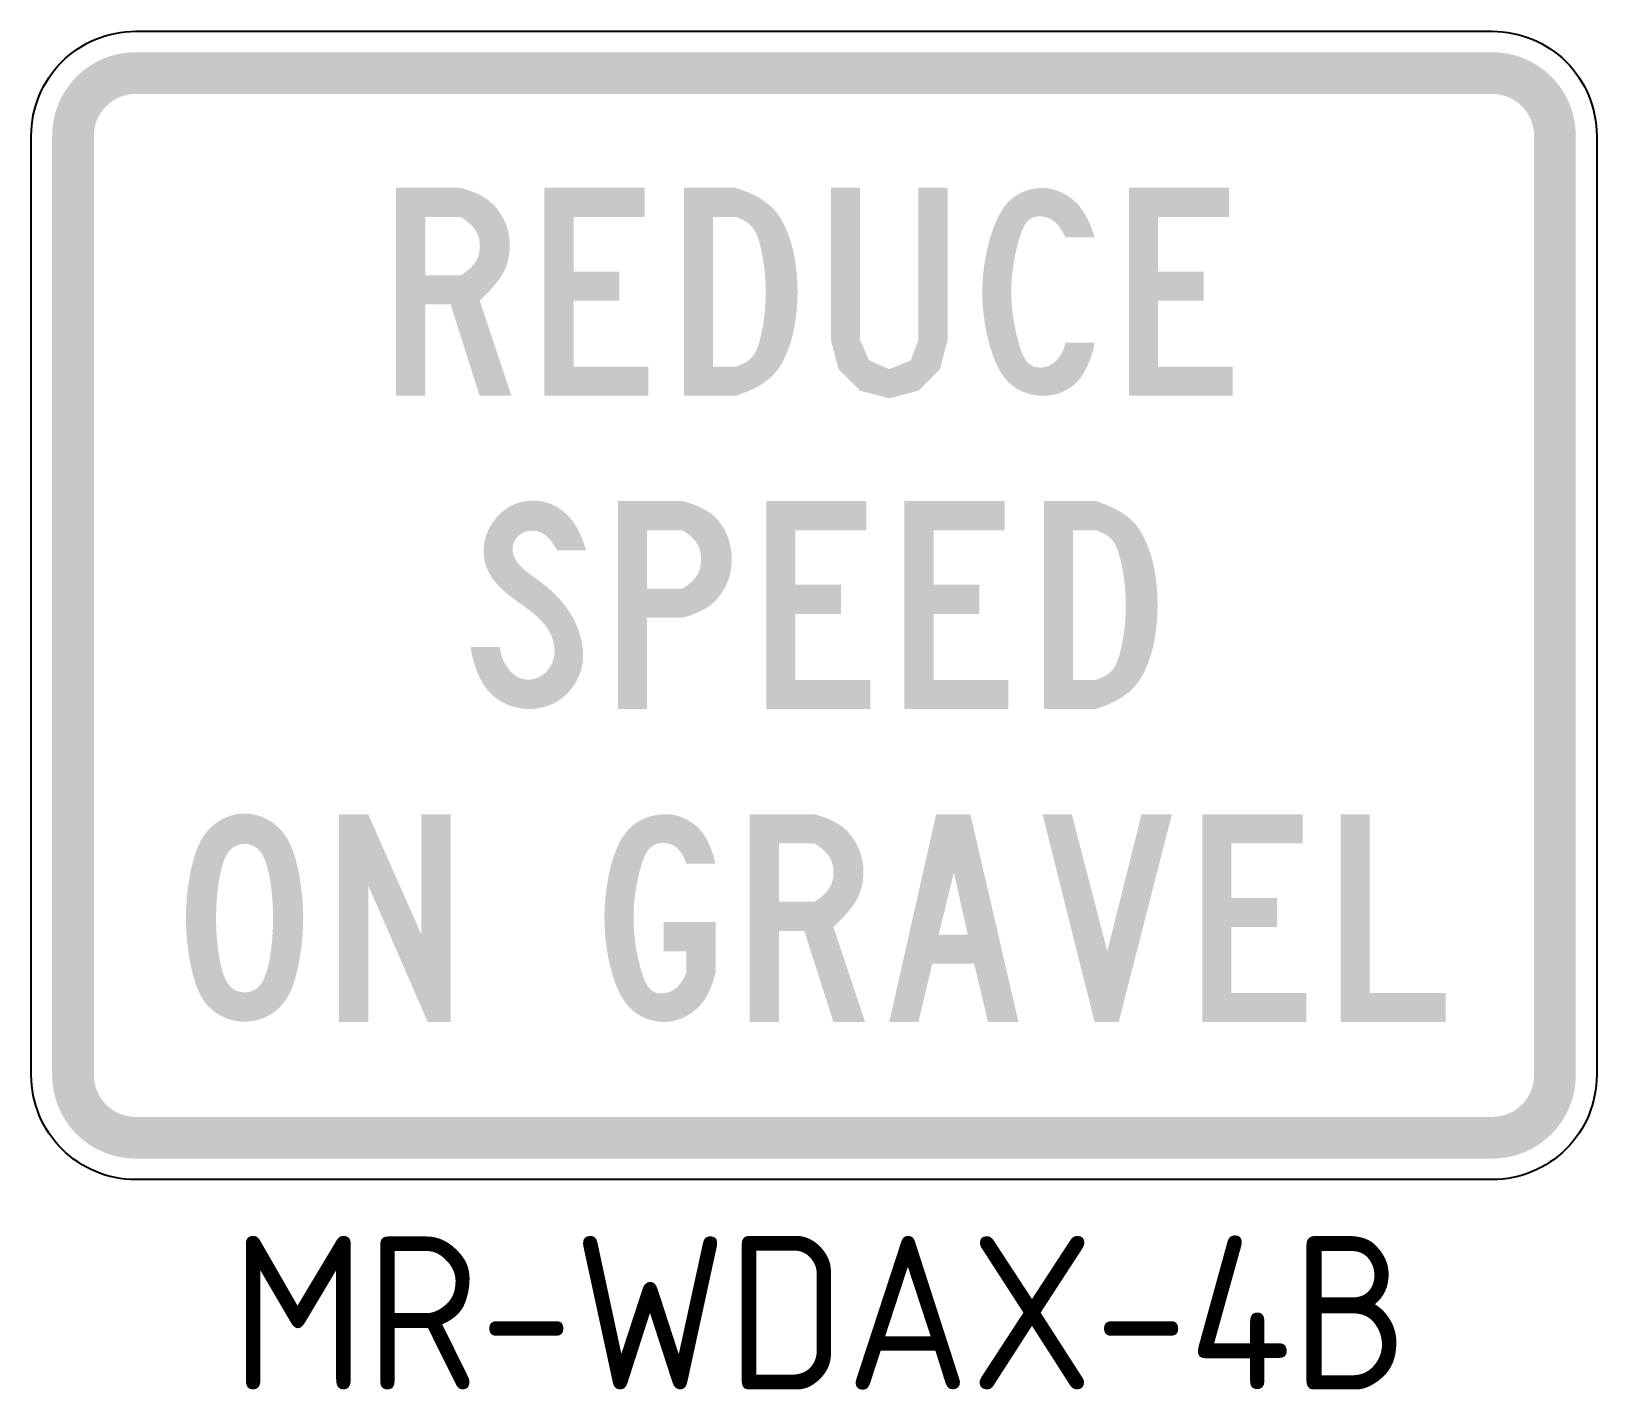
# Model space of a CAD drawing. Extents: x 0.5 to 26, y 0 to 22.1.
import ezdxf
from ezdxf.enums import TextEntityAlignment as Align

# ---------------------------------------------------------------- set-up
doc = ezdxf.new("R2010")
doc.units = 0
doc.layers.add('L25', color=1, linetype='CONTINUOUS')
doc.layers.add('T25', color=1, linetype='CONTINUOUS')
doc.styles.add('ISO', font='iso.shx')

msp = doc.modelspace()

# ---------------------------------------------------------------- hatches: boundary and pattern name
at = {"layer": 'L25'}
h = msp.add_hatch(color=256, dxfattribs=at)
edge = h.paths.add_edge_path(flags=16)
edge.add_line((1.493, 5.084), (1.493, 20.384))
edge.add_arc((2.173, 20.384), 0.68, 90, 180, ccw=False)
edge.add_line((2.173, 21.064), (24.273, 21.064))
edge.add_arc((24.273, 20.384), 0.68, 0, 90, ccw=False)
edge.add_line((24.953, 20.384), (24.953, 5.084))
edge.add_arc((24.273, 5.084), 0.68, -90, 0, ccw=False)
edge.add_line((24.273, 4.404), (2.173, 4.404))
edge.add_arc((2.173, 5.084), 0.68, 180, 270, ccw=False)
edge = h.paths.add_edge_path()
edge.add_line((0.813, 5.084), (0.813, 20.384))
edge.add_arc((2.173, 20.384), 1.36, 90, 180, ccw=False)
edge.add_line((2.173, 21.744), (24.273, 21.744))
edge.add_arc((24.273, 20.384), 1.36, 0, 90, ccw=False)
edge.add_line((25.633, 20.384), (25.633, 5.084))
edge.add_arc((24.273, 5.084), 1.36, -90, 0, ccw=False)
edge.add_line((24.273, 3.724), (2.173, 3.724))
edge.add_arc((2.173, 5.084), 1.36, 180, 270, ccw=False)
h = msp.add_hatch(color=256, dxfattribs=at)
h.paths.add_polyline_path([(19.57, 17.697), (18.827, 17.697), (18.827, 16.623), (20.045, 16.623), (20.045, 16.148), (18.352, 16.148), (18.352, 19.535), (19.983, 19.535), (19.983, 19.06), (18.827, 19.06), (18.827, 18.172), (19.57, 18.172)])
h.paths.add_polyline_path([(10.05, 17.697), (9.306, 17.697), (9.306, 16.623), (10.525, 16.623), (10.525, 16.148), (8.831, 16.148), (8.831, 19.535), (10.463, 19.535), (10.463, 19.06), (9.306, 19.06), (9.306, 18.172), (10.05, 18.172)])
h.paths.add_polyline_path([(17.794, 18.73), (17.319, 18.73), (17.272, 18.821), (17.225, 18.893), (17.178, 18.95), (17.131, 18.992), (17.085, 19.023), (17.041, 19.044), (16.999, 19.057), (16.959, 19.065), (16.923, 19.069), (16.889, 19.07), (16.858, 19.068), (16.829, 19.063), (16.803, 19.056), (16.778, 19.046), (16.755, 19.033), (16.734, 19.019), (16.714, 19.002), (16.695, 18.983), (16.677, 18.961), (16.659, 18.934), (16.642, 18.903), (16.625, 18.866), (16.607, 18.824), (16.589, 18.774), (16.571, 18.718), (16.553, 18.655), (16.534, 18.586), (16.516, 18.512), (16.499, 18.435), (16.484, 18.354), (16.47, 18.271), (16.459, 18.186), (16.45, 18.1), (16.443, 18.014), (16.439, 17.928), (16.438, 17.842), (16.439, 17.755), (16.443, 17.669), (16.45, 17.583), (16.459, 17.497), (16.47, 17.413), (16.484, 17.33), (16.499, 17.249), (16.516, 17.171), (16.534, 17.097), (16.553, 17.028), (16.571, 16.965), (16.589, 16.909), (16.607, 16.86), (16.625, 16.817), (16.642, 16.78), (16.659, 16.749), (16.677, 16.723), (16.695, 16.7), (16.714, 16.681), (16.734, 16.665), (16.755, 16.65), (16.778, 16.638), (16.802, 16.627), (16.826, 16.619), (16.853, 16.613), (16.88, 16.609), (16.908, 16.608), (16.937, 16.609), (16.967, 16.613), (16.998, 16.62), (17.029, 16.63), (17.06, 16.643), (17.092, 16.66), (17.122, 16.681), (17.152, 16.706), (17.181, 16.735), (17.209, 16.769), (17.235, 16.806), (17.258, 16.845), (17.279, 16.884), (17.295, 16.922), (17.308, 16.958), (17.316, 16.989), (17.319, 17.016), (17.794, 17.016), (17.791, 16.986), (17.783, 16.943), (17.77, 16.892), (17.753, 16.833), (17.732, 16.77), (17.707, 16.704), (17.679, 16.639), (17.649, 16.577), (17.618, 16.519), (17.584, 16.467), (17.548, 16.42), (17.51, 16.377), (17.47, 16.338), (17.429, 16.303), (17.385, 16.272), (17.34, 16.245), (17.292, 16.22), (17.243, 16.2), (17.192, 16.182), (17.14, 16.168), (17.087, 16.158), (17.032, 16.151), (16.976, 16.148), (16.92, 16.148), (16.863, 16.153), (16.806, 16.161), (16.749, 16.173), (16.692, 16.19), (16.637, 16.21), (16.583, 16.233), (16.532, 16.261), (16.483, 16.293), (16.436, 16.328), (16.393, 16.368), (16.352, 16.412), (16.313, 16.461), (16.276, 16.515), (16.241, 16.574), (16.208, 16.639), (16.176, 16.709), (16.146, 16.786), (16.117, 16.868), (16.09, 16.954), (16.065, 17.045), (16.043, 17.139), (16.022, 17.235), (16.005, 17.333), (15.991, 17.432), (15.979, 17.532), (15.971, 17.631), (15.966, 17.731), (15.965, 17.831), (15.966, 17.931), (15.971, 18.031), (15.979, 18.131), (15.991, 18.231), (16.005, 18.33), (16.022, 18.428), (16.043, 18.524), (16.065, 18.618), (16.09, 18.709), (16.117, 18.796), (16.146, 18.879), (16.176, 18.957), (16.208, 19.029), (16.241, 19.095), (16.276, 19.156), (16.313, 19.212), (16.352, 19.263), (16.393, 19.309), (16.436, 19.35), (16.483, 19.387), (16.532, 19.42), (16.583, 19.448), (16.637, 19.473), (16.692, 19.493), (16.749, 19.509), (16.806, 19.521), (16.863, 19.528), (16.92, 19.532), (16.976, 19.531), (17.032, 19.526), (17.088, 19.516), (17.143, 19.502), (17.199, 19.483), (17.254, 19.459), (17.31, 19.43), (17.366, 19.396), (17.422, 19.356), (17.478, 19.308), (17.534, 19.251), (17.589, 19.181), (17.643, 19.096), (17.696, 18.994), (17.746, 18.873)])
h.paths.add_polyline_path([(15.399, 17.057), (15.399, 19.535), (14.924, 19.535), (14.924, 17.057), (14.8, 16.727), (14.449, 16.582), (14.118, 16.727), (13.974, 17.057), (13.974, 19.535), (13.499, 19.535), (13.499, 17.057), (13.623, 16.582), (13.974, 16.231), (14.449, 16.107), (14.924, 16.231), (15.275, 16.582)])
h.paths.add_polyline_path([(11.95, 19.535), (11.103, 19.535), (11.103, 16.148), (11.95, 16.148), (12.127, 16.213), (12.276, 16.281), (12.398, 16.354), (12.498, 16.43), (12.579, 16.509), (12.644, 16.59), (12.697, 16.674), (12.741, 16.759), (12.78, 16.846), (12.814, 16.933), (12.844, 17.021), (12.869, 17.111), (12.89, 17.2), (12.908, 17.291), (12.922, 17.382), (12.934, 17.473), (12.943, 17.565), (12.95, 17.657), (12.954, 17.749), (12.955, 17.842), (12.954, 17.934), (12.95, 18.026), (12.943, 18.118), (12.934, 18.21), (12.922, 18.301), (12.908, 18.392), (12.89, 18.483), (12.869, 18.573), (12.844, 18.662), (12.814, 18.75), (12.78, 18.838), (12.741, 18.924), (12.697, 19.009), (12.644, 19.093), (12.579, 19.174), (12.498, 19.253), (12.398, 19.33), (12.276, 19.402), (12.127, 19.471)])
h.paths.add_polyline_path([(11.95, 19.06), (11.578, 19.06), (11.578, 16.623), (11.95, 16.623), (12.035, 16.655), (12.105, 16.69), (12.163, 16.729), (12.21, 16.773), (12.249, 16.823), (12.28, 16.879), (12.307, 16.943), (12.33, 17.016), (12.352, 17.098), (12.372, 17.188), (12.391, 17.286), (12.407, 17.39), (12.42, 17.498), (12.43, 17.61), (12.436, 17.723), (12.439, 17.838), (12.436, 17.953), (12.43, 18.066), (12.42, 18.177), (12.407, 18.284), (12.391, 18.386), (12.372, 18.483), (12.352, 18.573), (12.33, 18.656), (12.307, 18.729), (12.28, 18.795), (12.249, 18.853), (12.21, 18.905), (12.163, 18.951), (12.105, 18.991), (12.035, 19.028)], flags=16)
h.paths.add_polyline_path([(7.778, 17.697), (7.904, 17.821), (8.003, 17.93), (8.08, 18.026), (8.138, 18.111), (8.18, 18.186), (8.209, 18.254), (8.229, 18.316), (8.243, 18.373), (8.253, 18.428), (8.26, 18.481), (8.265, 18.532), (8.267, 18.581), (8.267, 18.629), (8.265, 18.676), (8.26, 18.722), (8.253, 18.768), (8.244, 18.813), (8.233, 18.858), (8.22, 18.903), (8.203, 18.948), (8.183, 18.995), (8.159, 19.042), (8.131, 19.091), (8.098, 19.141), (8.061, 19.193), (8.016, 19.245), (7.962, 19.298), (7.896, 19.35), (7.816, 19.401), (7.719, 19.449), (7.604, 19.494), (7.468, 19.535), (6.415, 19.535), (6.415, 16.148), (6.89, 16.148), (6.89, 17.635), (7.303, 17.635), (7.778, 16.148), (8.295, 16.148)])
h.paths.add_polyline_path([(7.468, 19.06), (7.559, 18.999), (7.63, 18.938), (7.684, 18.878), (7.724, 18.819), (7.751, 18.76), (7.768, 18.701), (7.776, 18.643), (7.778, 18.585), (7.776, 18.527), (7.768, 18.469), (7.751, 18.41), (7.724, 18.352), (7.684, 18.292), (7.63, 18.232), (7.559, 18.172), (7.468, 18.11), (6.89, 18.11), (6.89, 19.06)], flags=16)
h = msp.add_hatch(color=256, dxfattribs=at)
h.paths.add_polyline_path([(13.664, 12.596), (12.92, 12.596), (12.92, 11.522), (14.139, 11.522), (14.139, 11.047), (12.445, 11.047), (12.445, 14.434), (14.077, 14.434), (14.077, 13.959), (12.92, 13.959), (12.92, 13.071), (13.664, 13.071)])
h.paths.add_polyline_path([(15.915, 12.596), (15.171, 12.596), (15.171, 11.522), (16.39, 11.522), (16.39, 11.047), (14.696, 11.047), (14.696, 14.434), (16.328, 14.434), (16.328, 13.959), (15.171, 13.959), (15.171, 13.071), (15.915, 13.071)])
h.paths.add_polyline_path([(17.815, 11.522), (17.9, 11.555), (17.97, 11.59), (18.028, 11.628), (18.075, 11.672), (18.114, 11.722), (18.145, 11.778), (18.172, 11.842), (18.195, 11.915), (18.217, 11.997), (18.237, 12.087), (18.256, 12.185), (18.272, 12.289), (18.285, 12.397), (18.295, 12.509), (18.301, 12.623), (18.303, 12.737), (18.301, 12.852), (18.295, 12.965), (18.285, 13.076), (18.272, 13.183), (18.256, 13.285), (18.237, 13.382), (18.217, 13.472), (18.195, 13.555), (18.172, 13.629), (18.145, 13.694), (18.114, 13.753), (18.075, 13.804), (18.028, 13.85), (17.97, 13.891), (17.9, 13.927), (17.815, 13.959), (17.443, 13.959), (17.443, 11.522)], flags=16)
h.paths.add_polyline_path([(17.815, 14.434), (16.968, 14.434), (16.968, 11.047), (17.815, 11.047), (17.992, 11.112), (18.141, 11.18), (18.263, 11.253), (18.363, 11.329), (18.444, 11.408), (18.509, 11.49), (18.562, 11.573), (18.606, 11.658), (18.645, 11.745), (18.679, 11.832), (18.708, 11.921), (18.734, 12.01), (18.755, 12.1), (18.773, 12.19), (18.787, 12.281), (18.799, 12.373), (18.808, 12.464), (18.815, 12.556), (18.818, 12.649), (18.82, 12.741), (18.818, 12.833), (18.815, 12.925), (18.808, 13.017), (18.799, 13.109), (18.787, 13.201), (18.773, 13.292), (18.755, 13.382), (18.734, 13.472), (18.708, 13.561), (18.679, 13.65), (18.645, 13.737), (18.606, 13.823), (18.562, 13.908), (18.509, 13.992), (18.444, 14.074), (18.363, 14.153), (18.263, 14.229), (18.141, 14.301), (17.992, 14.37)])
h.paths.add_polyline_path([(11.082, 12.534), (10.504, 12.534), (10.504, 11.047), (10.029, 11.047), (10.029, 14.434), (11.082, 14.434), (11.218, 14.394), (11.333, 14.35), (11.43, 14.303), (11.51, 14.255), (11.576, 14.205), (11.63, 14.154), (11.675, 14.103), (11.712, 14.052), (11.745, 14.002), (11.773, 13.953), (11.797, 13.905), (11.817, 13.857), (11.834, 13.81), (11.847, 13.763), (11.858, 13.717), (11.867, 13.67), (11.874, 13.624), (11.879, 13.577), (11.882, 13.531), (11.883, 13.485), (11.882, 13.439), (11.879, 13.393), (11.874, 13.347), (11.867, 13.302), (11.858, 13.257), (11.847, 13.212), (11.834, 13.167), (11.817, 13.121), (11.797, 13.075), (11.773, 13.027), (11.745, 12.979), (11.712, 12.928), (11.675, 12.877), (11.63, 12.824), (11.576, 12.771), (11.51, 12.719), (11.43, 12.669), (11.333, 12.62), (11.218, 12.575)])
h.paths.add_polyline_path([(11.082, 13.959), (11.172, 13.898), (11.242, 13.837), (11.295, 13.777), (11.333, 13.718), (11.358, 13.659), (11.373, 13.601), (11.38, 13.542), (11.382, 13.484), (11.38, 13.426), (11.373, 13.368), (11.358, 13.309), (11.333, 13.251), (11.295, 13.191), (11.242, 13.131), (11.172, 13.071), (11.082, 13.009), (10.504, 13.009), (10.504, 13.959)], flags=16)
h.paths.add_polyline_path([(7.634, 12.059), (7.637, 12.015), (7.645, 11.96), (7.658, 11.897), (7.676, 11.828), (7.698, 11.756), (7.724, 11.683), (7.753, 11.61), (7.785, 11.541), (7.82, 11.478), (7.857, 11.419), (7.897, 11.366), (7.939, 11.318), (7.983, 11.274), (8.03, 11.235), (8.079, 11.199), (8.129, 11.168), (8.182, 11.14), (8.236, 11.116), (8.292, 11.095), (8.349, 11.078), (8.407, 11.065), (8.465, 11.055), (8.524, 11.049), (8.584, 11.047), (8.643, 11.049), (8.702, 11.055), (8.76, 11.065), (8.818, 11.078), (8.875, 11.095), (8.93, 11.116), (8.983, 11.14), (9.035, 11.168), (9.084, 11.199), (9.131, 11.234), (9.175, 11.272), (9.217, 11.313), (9.255, 11.357), (9.292, 11.403), (9.325, 11.451), (9.355, 11.502), (9.381, 11.554), (9.405, 11.609), (9.424, 11.666), (9.44, 11.724), (9.452, 11.785), (9.46, 11.848), (9.463, 11.913), (9.461, 11.98), (9.455, 12.05), (9.444, 12.121), (9.428, 12.193), (9.408, 12.266), (9.384, 12.339), (9.355, 12.411), (9.323, 12.482), (9.286, 12.552), (9.245, 12.619), (9.201, 12.684), (9.154, 12.746), (9.105, 12.806), (9.054, 12.863), (9.001, 12.917), (8.948, 12.968), (8.893, 13.016), (8.839, 13.061), (8.786, 13.103), (8.733, 13.143), (8.682, 13.181), (8.632, 13.217), (8.586, 13.251), (8.542, 13.285), (8.501, 13.319), (8.464, 13.353), (8.431, 13.386), (8.402, 13.42), (8.378, 13.454), (8.357, 13.488), (8.34, 13.522), (8.327, 13.556), (8.319, 13.591), (8.314, 13.626), (8.314, 13.661), (8.318, 13.695), (8.325, 13.729), (8.336, 13.762), (8.351, 13.793), (8.369, 13.822), (8.391, 13.849), (8.416, 13.874), (8.444, 13.895), (8.474, 13.914), (8.508, 13.929), (8.544, 13.94), (8.582, 13.947), (8.622, 13.95), (8.665, 13.949), (8.709, 13.942), (8.754, 13.929), (8.801, 13.908), (8.848, 13.878), (8.896, 13.836), (8.944, 13.782), (8.991, 13.713), (9.038, 13.629), (9.513, 13.629), (9.465, 13.772), (9.415, 13.895), (9.362, 13.999), (9.308, 14.085), (9.253, 14.157), (9.197, 14.217), (9.141, 14.266), (9.084, 14.307), (9.029, 14.341), (8.973, 14.37), (8.918, 14.393), (8.863, 14.411), (8.809, 14.425), (8.756, 14.434), (8.702, 14.439), (8.649, 14.441), (8.596, 14.44), (8.544, 14.435), (8.492, 14.426), (8.442, 14.415), (8.392, 14.4), (8.343, 14.382), (8.296, 14.36), (8.25, 14.334), (8.205, 14.306), (8.163, 14.273), (8.122, 14.238), (8.084, 14.201), (8.047, 14.16), (8.014, 14.118), (7.982, 14.074), (7.954, 14.028), (7.928, 13.981), (7.906, 13.933), (7.886, 13.883), (7.87, 13.833), (7.857, 13.782), (7.848, 13.73), (7.842, 13.678), (7.84, 13.625), (7.842, 13.572), (7.848, 13.519), (7.857, 13.466), (7.87, 13.414), (7.887, 13.363), (7.907, 13.312), (7.93, 13.263), (7.957, 13.216), (7.987, 13.17), (8.02, 13.126), (8.056, 13.084), (8.094, 13.043), (8.135, 13.003), (8.178, 12.965), (8.224, 12.926), (8.27, 12.889), (8.319, 12.852), (8.368, 12.815), (8.418, 12.778), (8.468, 12.742), (8.518, 12.706), (8.566, 12.67), (8.612, 12.635), (8.656, 12.6), (8.697, 12.565), (8.735, 12.53), (8.771, 12.496), (8.804, 12.46), (8.834, 12.424), (8.862, 12.388), (8.888, 12.35), (8.911, 12.311), (8.931, 12.27), (8.95, 12.228), (8.965, 12.185), (8.978, 12.141), (8.988, 12.096), (8.994, 12.052), (8.997, 12.007), (8.997, 11.963), (8.992, 11.919), (8.984, 11.877), (8.972, 11.836), (8.957, 11.796), (8.939, 11.758), (8.917, 11.721), (8.893, 11.688), (8.866, 11.657), (8.836, 11.628), (8.804, 11.603), (8.77, 11.581), (8.735, 11.563), (8.698, 11.548), (8.659, 11.537), (8.62, 11.529), (8.58, 11.526), (8.54, 11.527), (8.5, 11.532), (8.46, 11.542), (8.42, 11.556), (8.382, 11.576), (8.344, 11.601), (8.307, 11.631), (8.272, 11.667), (8.239, 11.708), (8.208, 11.754), (8.18, 11.804), (8.156, 11.855), (8.136, 11.908), (8.121, 11.96), (8.112, 12.011), (8.109, 12.059)])
h = msp.add_hatch(color=256, dxfattribs=at)
h.paths.add_polyline_path([(23.514, 6.422), (23.514, 5.947), (21.8, 5.947), (21.8, 9.333), (22.275, 9.333), (22.275, 6.422)])
h.paths.add_polyline_path([(18.558, 9.333), (19.054, 9.333), (18.186, 5.947), (17.794, 5.947), (16.947, 9.333), (17.422, 9.333), (18.001, 7.103)])
h.paths.add_polyline_path([(15.832, 6.897), (15.151, 6.897), (14.924, 5.947), (14.449, 5.947), (15.213, 9.333), (15.77, 9.333), (16.555, 5.947), (16.059, 5.947)])
h.paths.add_polyline_path([(15.729, 7.372), (15.502, 8.383), (15.254, 7.372)], flags=16)
h.paths.add_polyline_path([(7.303, 9.333), (7.303, 5.947), (6.932, 5.947), (5.961, 8.177), (5.961, 5.947), (5.486, 5.947), (5.486, 9.333), (5.961, 9.333), (6.828, 7.372), (6.828, 9.333)])
h.paths.add_polyline_path([(4.312, 8.49), (4.29, 8.561), (4.265, 8.621), (4.239, 8.672), (4.212, 8.714), (4.183, 8.749), (4.153, 8.777), (4.121, 8.8), (4.089, 8.817), (4.054, 8.831), (4.019, 8.84), (3.984, 8.846), (3.947, 8.848), (3.911, 8.846), (3.876, 8.84), (3.84, 8.831), (3.806, 8.817), (3.773, 8.8), (3.742, 8.777), (3.712, 8.749), (3.683, 8.714), (3.656, 8.672), (3.63, 8.621), (3.605, 8.561), (3.583, 8.49), (3.562, 8.409), (3.542, 8.317), (3.525, 8.217), (3.511, 8.11), (3.499, 7.998), (3.49, 7.881), (3.485, 7.761), (3.483, 7.64), (3.485, 7.519), (3.49, 7.399), (3.499, 7.282), (3.511, 7.17), (3.525, 7.063), (3.542, 6.963), (3.562, 6.871), (3.583, 6.79), (3.605, 6.719), (3.63, 6.659), (3.656, 6.608), (3.683, 6.566), (3.712, 6.531), (3.742, 6.503), (3.773, 6.48), (3.806, 6.463), (3.84, 6.449), (3.876, 6.44), (3.911, 6.434), (3.947, 6.432), (3.984, 6.434), (4.019, 6.44), (4.054, 6.449), (4.089, 6.463), (4.121, 6.48), (4.153, 6.503), (4.183, 6.531), (4.212, 6.566), (4.239, 6.608), (4.265, 6.659), (4.29, 6.719), (4.312, 6.79), (4.333, 6.871), (4.353, 6.963), (4.37, 7.063), (4.384, 7.17), (4.396, 7.282), (4.405, 7.399), (4.41, 7.519), (4.412, 7.64), (4.41, 7.761), (4.405, 7.881), (4.396, 7.998), (4.384, 8.11), (4.37, 8.217), (4.353, 8.317), (4.333, 8.409)], flags=16)
h.paths.add_polyline_path([(4.884, 8.012), (4.873, 8.105), (4.861, 8.197), (4.847, 8.287), (4.831, 8.376), (4.813, 8.461), (4.793, 8.543), (4.772, 8.621), (4.749, 8.693), (4.726, 8.76), (4.7, 8.822), (4.673, 8.878), (4.645, 8.93), (4.615, 8.978), (4.582, 9.023), (4.548, 9.064), (4.512, 9.103), (4.473, 9.139), (4.433, 9.173), (4.39, 9.204), (4.346, 9.233), (4.3, 9.258), (4.252, 9.281), (4.204, 9.3), (4.154, 9.316), (4.103, 9.329), (4.052, 9.337), (4, 9.343), (3.947, 9.345), (3.895, 9.343), (3.843, 9.337), (3.792, 9.329), (3.741, 9.316), (3.691, 9.3), (3.642, 9.281), (3.595, 9.258), (3.549, 9.233), (3.505, 9.204), (3.462, 9.173), (3.422, 9.139), (3.383, 9.103), (3.347, 9.064), (3.312, 9.023), (3.28, 8.978), (3.25, 8.93), (3.222, 8.878), (3.195, 8.822), (3.169, 8.76), (3.145, 8.693), (3.123, 8.621), (3.102, 8.543), (3.082, 8.461), (3.064, 8.376), (3.048, 8.287), (3.034, 8.197), (3.021, 8.105), (3.011, 8.012), (3.003, 7.919), (2.998, 7.826), (2.994, 7.733), (2.993, 7.64), (2.994, 7.547), (2.998, 7.454), (3.003, 7.361), (3.011, 7.268), (3.021, 7.175), (3.034, 7.083), (3.048, 6.993), (3.064, 6.904), (3.082, 6.819), (3.102, 6.737), (3.123, 6.659), (3.145, 6.587), (3.169, 6.52), (3.195, 6.458), (3.222, 6.402), (3.25, 6.35), (3.28, 6.303), (3.312, 6.259), (3.347, 6.218), (3.383, 6.181), (3.422, 6.146), (3.462, 6.114), (3.505, 6.084), (3.549, 6.058), (3.595, 6.034), (3.642, 6.013), (3.691, 5.996), (3.741, 5.981), (3.792, 5.97), (3.843, 5.962), (3.895, 5.957), (3.947, 5.955), (4, 5.957), (4.052, 5.962), (4.103, 5.97), (4.154, 5.981), (4.204, 5.996), (4.252, 6.013), (4.3, 6.034), (4.346, 6.058), (4.39, 6.084), (4.433, 6.114), (4.473, 6.146), (4.512, 6.181), (4.548, 6.218), (4.582, 6.259), (4.615, 6.303), (4.645, 6.35), (4.673, 6.402), (4.7, 6.458), (4.726, 6.52), (4.749, 6.587), (4.772, 6.659), (4.793, 6.737), (4.813, 6.819), (4.831, 6.904), (4.847, 6.993), (4.861, 7.083), (4.873, 7.175), (4.884, 7.268), (4.892, 7.361), (4.897, 7.454), (4.901, 7.547), (4.902, 7.64), (4.901, 7.733), (4.897, 7.826), (4.892, 7.919)])
h.paths.add_polyline_path([(20.768, 7.495), (20.024, 7.495), (20.024, 6.422), (21.243, 6.422), (21.243, 5.947), (19.549, 5.947), (19.549, 9.333), (21.181, 9.333), (21.181, 8.858), (20.024, 8.858), (20.024, 7.97), (20.768, 7.97)])
h.paths.add_polyline_path([(13.54, 7.495), (13.665, 7.619), (13.765, 7.728), (13.842, 7.824), (13.9, 7.909), (13.942, 7.985), (13.971, 8.052), (13.991, 8.114), (14.005, 8.172), (14.015, 8.227), (14.022, 8.28), (14.027, 8.331), (14.029, 8.38), (14.029, 8.428), (14.026, 8.475), (14.022, 8.52), (14.015, 8.566), (14.006, 8.611), (13.995, 8.656), (13.981, 8.701), (13.965, 8.747), (13.944, 8.793), (13.921, 8.841), (13.892, 8.889), (13.86, 8.939), (13.822, 8.991), (13.778, 9.044), (13.723, 9.097), (13.657, 9.149), (13.577, 9.199), (13.481, 9.247), (13.366, 9.292), (13.23, 9.333), (12.177, 9.333), (12.177, 5.947), (12.652, 5.947), (12.652, 7.434), (13.065, 7.434), (13.54, 5.947), (14.056, 5.947)])
h.paths.add_polyline_path([(13.23, 8.858), (13.321, 8.797), (13.392, 8.736), (13.446, 8.676), (13.486, 8.617), (13.513, 8.558), (13.529, 8.5), (13.538, 8.442), (13.54, 8.383), (13.538, 8.325), (13.529, 8.267), (13.513, 8.209), (13.486, 8.15), (13.446, 8.091), (13.392, 8.031), (13.321, 7.97), (13.23, 7.908), (12.652, 7.908), (12.652, 8.858)], flags=16)
h.paths.add_polyline_path([(11.619, 6.752), (11.578, 6.609), (11.533, 6.487), (11.484, 6.386), (11.433, 6.301), (11.379, 6.231), (11.324, 6.173), (11.268, 6.126), (11.211, 6.086), (11.156, 6.052), (11.1, 6.023), (11.045, 5.999), (10.989, 5.98), (10.934, 5.966), (10.878, 5.956), (10.822, 5.951), (10.766, 5.95), (10.709, 5.953), (10.651, 5.961), (10.594, 5.973), (10.538, 5.989), (10.482, 6.009), (10.428, 6.033), (10.375, 6.062), (10.325, 6.095), (10.277, 6.132), (10.232, 6.173), (10.189, 6.219), (10.149, 6.27), (10.111, 6.325), (10.074, 6.386), (10.041, 6.453), (10.009, 6.525), (9.979, 6.602), (9.951, 6.685), (9.925, 6.772), (9.901, 6.863), (9.88, 6.957), (9.862, 7.054), (9.846, 7.152), (9.833, 7.251), (9.823, 7.351), (9.816, 7.45), (9.811, 7.55), (9.81, 7.65), (9.811, 7.75), (9.816, 7.85), (9.823, 7.95), (9.833, 8.05), (9.846, 8.149), (9.862, 8.247), (9.88, 8.343), (9.901, 8.437), (9.925, 8.527), (9.951, 8.614), (9.979, 8.696), (10.009, 8.772), (10.041, 8.843), (10.074, 8.908), (10.111, 8.967), (10.149, 9.021), (10.189, 9.069), (10.232, 9.114), (10.277, 9.153), (10.325, 9.189), (10.375, 9.22), (10.428, 9.248), (10.482, 9.272), (10.538, 9.292), (10.594, 9.308), (10.651, 9.32), (10.709, 9.329), (10.766, 9.333), (10.822, 9.334), (10.878, 9.331), (10.934, 9.323), (10.989, 9.31), (11.045, 9.293), (11.1, 9.271), (11.156, 9.244), (11.211, 9.211), (11.268, 9.172), (11.324, 9.126), (11.379, 9.068), (11.433, 8.997), (11.484, 8.91), (11.533, 8.804), (11.578, 8.678), (11.619, 8.528), (11.144, 8.528), (11.112, 8.613), (11.076, 8.681), (11.037, 8.736), (10.998, 8.778), (10.957, 8.81), (10.916, 8.833), (10.876, 8.848), (10.838, 8.858), (10.802, 8.864), (10.768, 8.867), (10.735, 8.866), (10.705, 8.861), (10.677, 8.855), (10.65, 8.845), (10.624, 8.834), (10.601, 8.821), (10.578, 8.805), (10.556, 8.788), (10.536, 8.767), (10.516, 8.742), (10.496, 8.713), (10.477, 8.677), (10.458, 8.636), (10.439, 8.587), (10.419, 8.53), (10.4, 8.466), (10.381, 8.396), (10.363, 8.321), (10.346, 8.241), (10.33, 8.159), (10.316, 8.074), (10.305, 7.988), (10.296, 7.901), (10.289, 7.814), (10.285, 7.727), (10.284, 7.64), (10.285, 7.554), (10.289, 7.467), (10.296, 7.381), (10.305, 7.296), (10.316, 7.211), (10.33, 7.128), (10.345, 7.047), (10.362, 6.969), (10.38, 6.896), (10.398, 6.827), (10.417, 6.764), (10.435, 6.707), (10.453, 6.658), (10.471, 6.615), (10.488, 6.579), (10.505, 6.548), (10.523, 6.521), (10.541, 6.499), (10.56, 6.479), (10.58, 6.463), (10.601, 6.448), (10.624, 6.436), (10.649, 6.426), (10.675, 6.419), (10.704, 6.415), (10.735, 6.414), (10.769, 6.416), (10.805, 6.422), (10.845, 6.432), (10.887, 6.447), (10.93, 6.47), (10.974, 6.502), (11.019, 6.544), (11.062, 6.599), (11.104, 6.668), (11.144, 6.752), (11.144, 7.103), (10.773, 7.103), (10.773, 7.578), (11.619, 7.578)])

# ---------------------------------------------------------------- linework, layer by layer
msp.add_lwpolyline([(0.473, 5.084), (0.473, 20.384, -0.414214), (2.173, 22.084), (24.273, 22.084, -0.414214), (25.973, 20.384), (25.973, 5.084, -0.414214), (24.273, 3.384), (2.173, 3.384, -0.414214)], format="xyb", close=True, dxfattribs=at)

# ---------------------------------------------------------------- texts
at = {"layer": 'T25', "style": 'ISO'}
msp.add_text('MR-WDAX-4B', height=2.5, dxfattribs=at).set_placement((13.323, -0.034), align=Align.CENTER)

doc.saveas('drawing.dxf')
